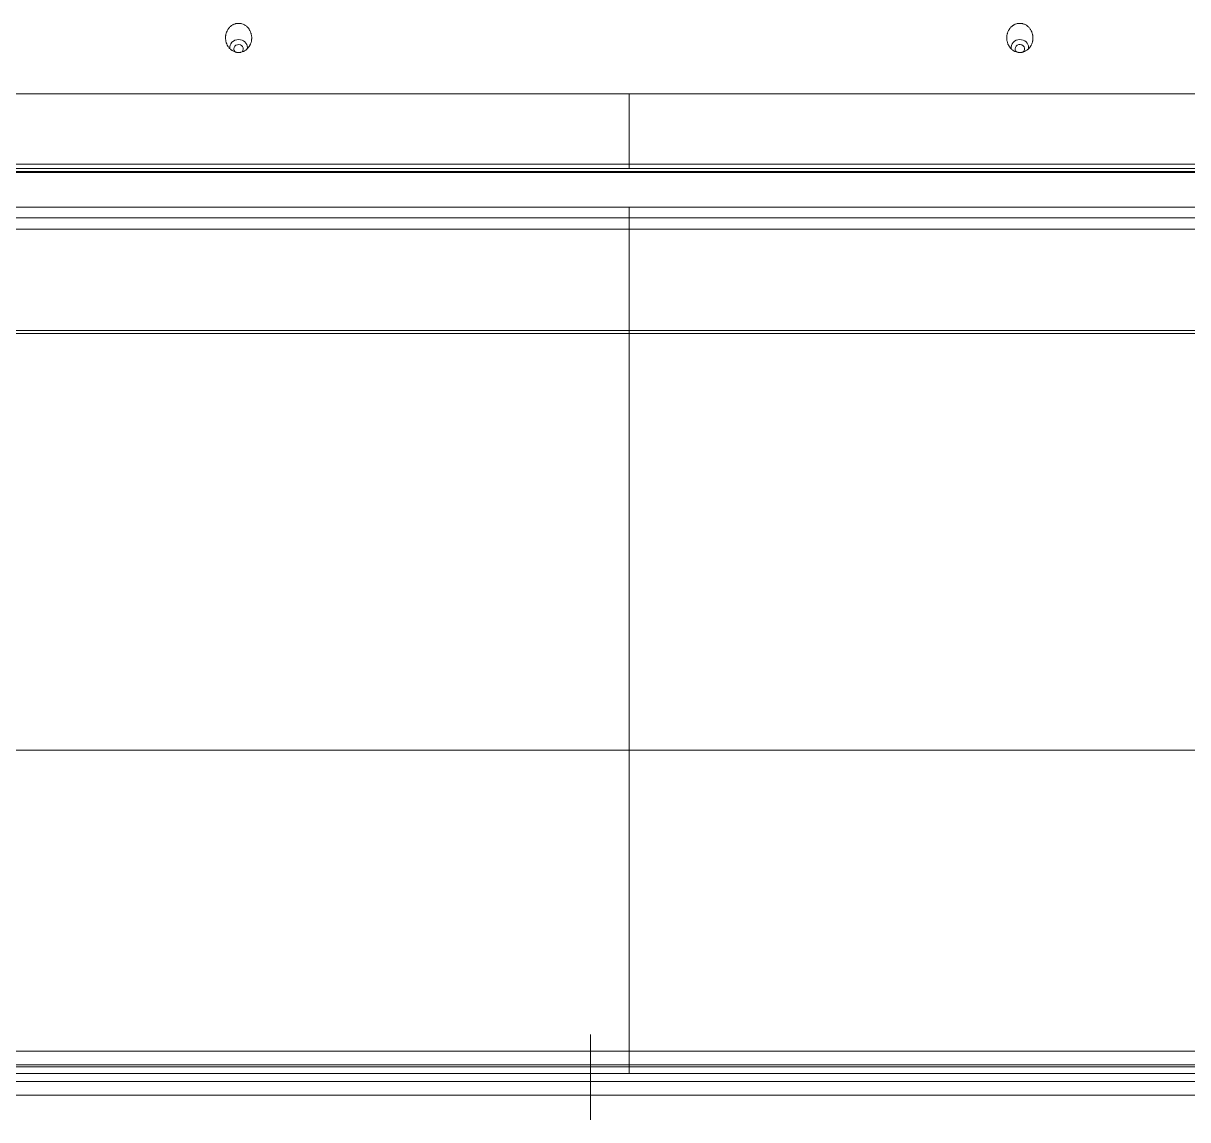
# Model space of a CAD drawing. Header units: millimetres. Extents: x 70151 to 230897, y 35202 to 113211.
# Drawn here: x 174608 to 174693.3, y 71113.1 to 71193.4 of the extents above; entities that cross this region are included whole.
import ezdxf

# ---------------------------------------------------------------- set-up
doc = ezdxf.new("R2010")
doc.units = ezdxf.units.MM
doc.header["$LTSCALE"] = 50
doc.layers.add('2-con', color=2, linetype='Continuous')
doc.layers.add('mark-B', color=2, linetype='Continuous', lineweight=20)

# ---------------------------------------------------------------- blocks, each defined once
blk = doc.blocks.new('무풍1way 일반')
at = {"layer": 'mark-B'}
for p, q in [((2.842, -332.681), (2.842, -337.426)), ((2.842, -337.565), (2.842, -332.932)), ((2.842, -333.079), (2.842, -335.12)), ((2.842, -333.781), (2.842, -333.102)), ((2.842, -333.436), (2.842, -338.928)), ((2.842, -334.618), (2.842, -333.565)), ((2.842, -335.684), (2.842, -333.781)), ((2.842, -333.794), (2.842, -334.367)), ((2.842, -333.927), (2.842, -337.936)), ((2.842, -338.104), (2.842, -334.598)), ((2.842, -335.12), (2.842, -335.732)), ((0, -336.563), (0, -336.061)), ((0, -336.563), (0, -336.061)), ((0, -336.712), (0, -336.563)), ((0, -336.712), (0, -336.563)), ((2.842, -337.426), (2.842, -338.285)), ((2.842, -338.034), (2.842, -337.565)), ((0, -390.265), (0, -390.476)), ((0, -390.265), (0, -390.476)), ((0, -398.738), (0, -399.521)), ((0, -398.738), (0, -399.521)), ((0, -402.051), (0, -402.138)), ((0, -402.344), (0, -402.661)), ((0, -402.661), (0, -407.818))]:
    blk.add_line(p, q, dxfattribs=at)
for centre, major_axis, start_param, end_param in [((-28.618, -411.212), (-0.641, 0), 6.140244, 6.283185), ((-28.618, -411.115), (0.346, 0), 2.274711, 6.283185), ((-28.618, -411.212), (-0.641, 0), 1.570794, 3.322627), ((-28.618, -411.115), (0.346, 0), 0, 0.786376), ((28.618, -411.212), (-0.641, 0), 6.096653, 6.283185), ((28.618, -411.115), (0.346, 0), 2.380343, 6.283185), ((28.618, -411.212), (-0.641, 0), 1.570794, 3.288362), ((28.618, -411.115), (0.346, 0), 0, 0.853236), ((-28.618, -411.212), (-0.641, 0), 0, 1.570794), ((28.618, -411.212), (-0.641, 0), 0, 1.570794)]:
    blk.add_ellipse(centre, major_axis=major_axis, ratio=0.913545, start_param=start_param, end_param=end_param, dxfattribs=at)
for points, degree in [([(-130.583, -334.467), (-43.597, -334.467), (43.388, -334.467), (130.373, -334.467)], 3), ([(-130.671, -335.488), (-0.105, -335.488), (130.461, -335.488)], 2), ([(-449.654, -336.712), (-299.769, -336.712), (-149.885, -336.712), (0, -336.712)], 3), ([(-449.654, -336.712), (-299.769, -336.712), (-149.885, -336.712), (0, -336.712)], 3), ([(0, -336.563), (-42.076, -336.563), (-84.152, -336.563), (-126.228, -336.563)], 3), ([(0, -336.563), (-42.076, -336.563), (-84.152, -336.563), (-126.228, -336.563)], 3), ([(126.233, -336.563), (84.155, -336.563), (42.078, -336.563), (0, -336.563)], 3), ([(126.233, -336.563), (84.155, -336.563), (42.078, -336.563), (0, -336.563)], 3), ([(0, -336.712), (149.885, -336.712), (299.769, -336.712), (449.654, -336.712)], 3), ([(0, -336.712), (149.885, -336.712), (299.769, -336.712), (449.654, -336.712)], 3), ([(0, -359.74), (0, -352.42), (0, -345.051), (0, -337.697)], 3), ([(0, -359.74), (0, -352.42), (0, -345.051), (0, -337.697)], 3), ([(0, -359.74), (0, -369.929), (0, -380.105), (0, -390.265)], 3), ([(0, -359.74), (0, -369.929), (0, -380.105), (0, -390.265)], 3), ([(-425.154, -390.265), (-283.436, -390.265), (-141.718, -390.265), (0, -390.265)], 3), ([(-425.154, -390.265), (-283.436, -390.265), (-141.718, -390.265), (0, -390.265)], 3), ([(0, -390.265), (141.718, -390.265), (283.436, -390.265), (425.154, -390.265)], 3), ([(0, -390.265), (141.718, -390.265), (283.436, -390.265), (425.154, -390.265)], 3), ([(0, -397.903), (0, -390.476)], 1), ([(0, -397.903), (0, -390.476)], 1), ([(0, -397.903), (0, -398.738)], 1), ([(0, -397.903), (0, -398.738)], 1), ([(-426.893, -399.522), (-213.447, -399.517), (0, -399.521)], 2), ([(-426.893, -399.522), (-213.447, -399.517), (0, -399.521)], 2), ([(0, -399.521), (213.447, -399.52), (426.893, -399.523)], 2), ([(0, -399.521), (213.447, -399.52), (426.893, -399.523)], 2), ([(-427.338, -402.344), (-284.892, -402.344), (-142.446, -402.344), (0, -402.344)], 3), ([(0, -402.661), (-142.446, -402.661), (-284.892, -402.661), (-427.338, -402.661)], 3), ([(0, -402.344), (142.446, -402.344), (284.892, -402.344), (427.338, -402.344)], 3), ([(427.338, -402.661), (284.892, -402.661), (142.446, -402.661), (0, -402.661)], 3), ([(0, -407.818), (-145.505, -407.818), (-291.01, -407.818), (-436.515, -407.818)], 3), ([(436.515, -407.818), (291.01, -407.818), (145.505, -407.818), (0, -407.818)], 3)]:
    blk.add_open_spline(points, degree=degree, dxfattribs=at)
for points, knots in [([(-126.22, -336.061), (-125.885, -336.061), (-125.55, -336.061), (-123.877, -336.061), (-122.538, -336.061), (-115.844, -336.061), (-110.488, -336.061), (-83.711, -336.061), (-62.29, -336.061), (-35.371, -336.061), (-29.873, -336.061), (-16.25, -336.061), (-8.125, -336.061), (0, -336.061)], [0, 0, 0, 0, 0.007955, 0.007955, 0.039777, 0.039777, 0.167064, 0.167064, 0.676211, 0.676211, 0.806885, 0.806885, 1, 1, 1, 1]), ([(-126.22, -336.061), (-125.885, -336.061), (-125.55, -336.061), (-123.877, -336.061), (-122.538, -336.061), (-115.844, -336.061), (-110.488, -336.061), (-83.711, -336.061), (-62.29, -336.061), (-35.371, -336.061), (-29.873, -336.061), (-16.25, -336.061), (-8.125, -336.061), (0, -336.061)], [0, 0, 0, 0, 0.007955, 0.007955, 0.039777, 0.039777, 0.167064, 0.167064, 0.676211, 0.676211, 0.806885, 0.806885, 1, 1, 1, 1]), ([(0, -336.061), (0.335, -336.061), (0.669, -336.061), (2.343, -336.061), (3.682, -336.061), (10.376, -336.061), (15.731, -336.061), (42.508, -336.061), (63.93, -336.061), (97.526, -336.061), (109.7, -336.061), (123.325, -336.061), (124.775, -336.061), (126.225, -336.061)], [0, 0, 0, 0, 0.007955, 0.007955, 0.039775, 0.039775, 0.167057, 0.167057, 0.676183, 0.676183, 0.965537, 0.965537, 1, 1, 1, 1]), ([(0, -336.061), (0.335, -336.061), (0.669, -336.061), (2.343, -336.061), (3.682, -336.061), (10.376, -336.061), (15.731, -336.061), (42.508, -336.061), (63.93, -336.061), (97.526, -336.061), (109.7, -336.061), (123.325, -336.061), (124.775, -336.061), (126.225, -336.061)], [0, 0, 0, 0, 0.007955, 0.007955, 0.039775, 0.039775, 0.167057, 0.167057, 0.676183, 0.676183, 0.965537, 0.965537, 1, 1, 1, 1]), ([(0, -337.697), (0, -337.633), (0, -337.569), (0, -337.443), (0, -337.382), (0, -337.264), (0, -337.207), (0, -337.101), (0, -337.051), (0, -336.96), (0, -336.919), (0, -336.847), (0, -336.817), (0, -336.767), (0, -336.747), (0, -336.72), (0, -336.713), (0, -336.712)], [0, 0, 0, 0, 0.125, 0.125, 0.25, 0.25, 0.375, 0.375, 0.5, 0.5, 0.625, 0.625, 0.75, 0.75, 0.875, 0.875, 1, 1, 1, 1]), ([(0, -337.697), (0, -337.633), (0, -337.569), (0, -337.443), (0, -337.382), (0, -337.264), (0, -337.207), (0, -337.101), (0, -337.051), (0, -336.96), (0, -336.919), (0, -336.847), (0, -336.817), (0, -336.767), (0, -336.747), (0, -336.72), (0, -336.713), (0, -336.712)], [0, 0, 0, 0, 0.125, 0.125, 0.25, 0.25, 0.375, 0.375, 0.5, 0.5, 0.625, 0.625, 0.75, 0.75, 0.875, 0.875, 1, 1, 1, 1]), ([(0, -337.697), (-37.515, -337.697), (-112.545, -337.697), (-206.333, -337.697), (-281.363, -337.697), (-337.635, -337.697), (-384.529, -337.697), (-417.354, -337.697), (-435.937, -337.697), (-445.14, -337.697), (-449.654, -337.697)], [0, 0, 0, 0, 0.250292, 0.500585, 0.625731, 0.750877, 0.876023, 0.938597, 0.969883, 1, 1, 1, 1]), ([(0, -337.697), (-37.515, -337.697), (-112.545, -337.697), (-206.333, -337.697), (-281.363, -337.697), (-337.635, -337.697), (-384.529, -337.697), (-417.354, -337.697), (-435.937, -337.697), (-445.14, -337.697), (-449.654, -337.697)], [0, 0, 0, 0, 0.250292, 0.500585, 0.625731, 0.750877, 0.876023, 0.938597, 0.969883, 1, 1, 1, 1]), ([(449.654, -337.697), (445.14, -337.697), (435.937, -337.697), (417.354, -337.697), (384.529, -337.697), (337.635, -337.697), (281.363, -337.697), (206.333, -337.697), (112.545, -337.697), (37.515, -337.697), (0, -337.697)], [0, 0, 0, 0, 0.030117, 0.061403, 0.123977, 0.249123, 0.374269, 0.499415, 0.749708, 1, 1, 1, 1]), ([(449.654, -337.697), (445.14, -337.697), (435.937, -337.697), (417.354, -337.697), (384.529, -337.697), (337.635, -337.697), (281.363, -337.697), (206.333, -337.697), (112.545, -337.697), (37.515, -337.697), (0, -337.697)], [0, 0, 0, 0, 0.030117, 0.061403, 0.123977, 0.249123, 0.374269, 0.499415, 0.749708, 1, 1, 1, 1]), ([(-456.218, -359.742), (-451.465, -359.741), (-441.961, -359.742), (-422.952, -359.741), (-389.686, -359.742), (-342.163, -359.741), (-285.136, -359.742), (-209.1, -359.742), (-114.054, -359.742), (-38.018, -359.742), (0, -359.742)], [0, 0, 0, 0, 0.03125, 0.0625, 0.125, 0.25, 0.375, 0.5, 0.75, 1, 1, 1, 1]), ([(-456.218, -359.742), (-451.465, -359.741), (-441.961, -359.742), (-422.952, -359.741), (-389.686, -359.742), (-342.163, -359.741), (-285.136, -359.742), (-209.1, -359.742), (-114.054, -359.742), (-38.018, -359.742), (0, -359.742)], [0, 0, 0, 0, 0.03125, 0.0625, 0.125, 0.25, 0.375, 0.5, 0.75, 1, 1, 1, 1]), ([(0, -359.742), (38.018, -359.742), (114.054, -359.742), (209.1, -359.742), (285.136, -359.742), (342.163, -359.741), (389.686, -359.742), (422.952, -359.741), (441.961, -359.742), (451.465, -359.741), (456.218, -359.742)], [0, 0, 0, 0, 0.25, 0.5, 0.625, 0.75, 0.875, 0.9375, 0.96875, 1, 1, 1, 1]), ([(0, -359.742), (38.018, -359.742), (114.054, -359.742), (209.1, -359.742), (285.136, -359.742), (342.163, -359.741), (389.686, -359.742), (422.952, -359.741), (441.961, -359.742), (451.465, -359.741), (456.218, -359.742)], [0, 0, 0, 0, 0.25, 0.5, 0.625, 0.75, 0.875, 0.9375, 0.96875, 1, 1, 1, 1]), ([(0, -390.476), (-70.859, -390.476), (-141.718, -390.476), (-248.006, -390.476), (-301.151, -390.476), (-363.152, -390.476), (-394.153, -390.476), (-411.868, -390.476), (-420.725, -390.476), (-425.154, -390.476)], [0, 0, 0, 0, 0.5, 0.5, 0.75, 0.875, 0.9375, 0.96875, 1, 1, 1, 1]), ([(0, -390.476), (-70.859, -390.476), (-141.718, -390.476), (-248.006, -390.476), (-301.151, -390.476), (-363.152, -390.476), (-394.153, -390.476), (-411.868, -390.476), (-420.725, -390.476), (-425.154, -390.476)], [0, 0, 0, 0, 0.5, 0.5, 0.75, 0.875, 0.9375, 0.96875, 1, 1, 1, 1]), ([(425.154, -390.476), (420.725, -390.476), (411.868, -390.476), (394.153, -390.476), (363.152, -390.476), (301.151, -390.476), (177.147, -390.476), (70.859, -390.476), (0, -390.476)], [0, 0, 0, 0, 0.03125, 0.0625, 0.125, 0.25, 0.5, 1, 1, 1, 1]), ([(425.154, -390.476), (420.725, -390.476), (411.868, -390.476), (394.153, -390.476), (363.152, -390.476), (301.151, -390.476), (177.147, -390.476), (70.859, -390.476), (0, -390.476)], [0, 0, 0, 0, 0.03125, 0.0625, 0.125, 0.25, 0.5, 1, 1, 1, 1]), ([(0, -397.903), (-35.56, -397.903), (-106.679, -397.903), (-213.359, -397.903), (-302.258, -397.902), (-364.488, -397.902), (-395.603, -397.901), (-413.382, -397.903), (-422.272, -397.899), (-426.717, -397.903)], [0, 0, 0, 0, 0.25, 0.5, 0.75, 0.875, 0.9375, 0.96875, 1, 1, 1, 1]), ([(0, -397.903), (-35.56, -397.903), (-106.679, -397.903), (-213.359, -397.903), (-302.258, -397.902), (-364.488, -397.902), (-395.603, -397.901), (-413.382, -397.903), (-422.272, -397.899), (-426.717, -397.903)], [0, 0, 0, 0, 0.25, 0.5, 0.75, 0.875, 0.9375, 0.96875, 1, 1, 1, 1]), ([(426.717, -397.903), (422.272, -397.899), (413.382, -397.903), (395.603, -397.901), (364.488, -397.902), (302.258, -397.902), (213.359, -397.903), (106.679, -397.903), (35.56, -397.903), (0, -397.903)], [0, 0, 0, 0, 0.03125, 0.0625, 0.125, 0.25, 0.5, 0.75, 1, 1, 1, 1]), ([(426.717, -397.903), (422.272, -397.899), (413.382, -397.903), (395.603, -397.901), (364.488, -397.902), (302.258, -397.902), (213.359, -397.903), (106.679, -397.903), (35.56, -397.903), (0, -397.903)], [0, 0, 0, 0, 0.03125, 0.0625, 0.125, 0.25, 0.5, 0.75, 1, 1, 1, 1]), ([(-426.893, -398.738), (-422.446, -398.738), (-418, -398.738), (-409.106, -398.738), (-404.659, -398.738), (-391.319, -398.738), (-382.425, -398.738), (-355.744, -398.738), (-302.383, -398.738), (-249.021, -398.738), (-142.298, -398.738), (-71.149, -398.738), (0, -398.738)], [0, 0, 0, 0, 0.03125, 0.03125, 0.0625, 0.0625, 0.125, 0.125, 0.25, 0.5, 0.5, 1, 1, 1, 1]), ([(-426.893, -398.738), (-422.446, -398.738), (-418, -398.738), (-409.106, -398.738), (-404.659, -398.738), (-391.319, -398.738), (-382.425, -398.738), (-355.744, -398.738), (-302.383, -398.738), (-249.021, -398.738), (-142.298, -398.738), (-71.149, -398.738), (0, -398.738)], [0, 0, 0, 0, 0.03125, 0.03125, 0.0625, 0.0625, 0.125, 0.125, 0.25, 0.5, 0.5, 1, 1, 1, 1]), ([(0, -398.738), (71.149, -398.738), (142.298, -398.738), (249.021, -398.738), (284.595, -398.738), (337.957, -398.738), (355.744, -398.738), (382.425, -398.738), (391.319, -398.738), (404.659, -398.738), (409.106, -398.738), (418, -398.738), (422.446, -398.738), (426.893, -398.738)], [0, 0, 0, 0, 0.5, 0.5, 0.75, 0.75, 0.875, 0.875, 0.9375, 0.9375, 0.96875, 0.96875, 1, 1, 1, 1]), ([(0, -398.738), (71.149, -398.738), (142.298, -398.738), (249.021, -398.738), (284.595, -398.738), (337.957, -398.738), (355.744, -398.738), (382.425, -398.738), (391.319, -398.738), (404.659, -398.738), (409.106, -398.738), (418, -398.738), (422.446, -398.738), (426.893, -398.738)], [0, 0, 0, 0, 0.5, 0.5, 0.75, 0.75, 0.875, 0.875, 0.9375, 0.9375, 0.96875, 0.96875, 1, 1, 1, 1]), ([(-426.891, -402.051), (-422.445, -402.051), (-417.998, -402.051), (-409.104, -402.051), (-404.657, -402.051), (-391.317, -402.051), (-382.423, -402.051), (-355.743, -402.051), (-337.956, -402.051), (-284.594, -402.051), (-249.02, -402.051), (-142.297, -402.051), (-71.149, -402.051), (0, -402.051)], [0, 0, 0, 0, 0.03125, 0.03125, 0.0625, 0.0625, 0.125, 0.125, 0.25, 0.25, 0.5, 0.5, 1, 1, 1, 1]), ([(0, -402.138), (-71.148, -402.138), (-142.296, -402.138), (-249.018, -402.138), (-284.592, -402.138), (-337.953, -402.138), (-355.74, -402.138), (-382.421, -402.138), (-391.314, -402.138), (-404.655, -402.138), (-409.101, -402.138), (-417.995, -402.138), (-422.442, -402.138), (-426.888, -402.138)], [0, 0, 0, 0, 0.5, 0.5, 0.75, 0.75, 0.875, 0.875, 0.9375, 0.9375, 0.96875, 0.96875, 1, 1, 1, 1]), ([(0, -402.051), (71.149, -402.051), (142.297, -402.051), (249.02, -402.051), (284.594, -402.051), (337.956, -402.051), (355.743, -402.051), (382.423, -402.051), (391.317, -402.051), (404.657, -402.051), (409.104, -402.051), (417.998, -402.051), (422.445, -402.051), (426.891, -402.051)], [0, 0, 0, 0, 0.5, 0.5, 0.75, 0.75, 0.875, 0.875, 0.9375, 0.9375, 0.96875, 0.96875, 1, 1, 1, 1]), ([(426.888, -402.138), (422.442, -402.138), (417.995, -402.138), (409.101, -402.138), (404.655, -402.138), (391.314, -402.138), (382.421, -402.138), (355.74, -402.138), (337.953, -402.138), (284.592, -402.138), (249.018, -402.138), (142.296, -402.138), (71.148, -402.138), (0, -402.138)], [0, 0, 0, 0, 0.03125, 0.03125, 0.0625, 0.0625, 0.125, 0.125, 0.25, 0.25, 0.5, 0.5, 1, 1, 1, 1]), ([(-27.74, -411.489), (-27.716, -411.552), (-27.697, -411.615), (-27.677, -411.712), (-27.672, -411.744), (-27.666, -411.794), (-27.664, -411.81), (-27.662, -411.843), (-27.661, -411.86), (-27.658, -411.943), (-27.661, -412.009), (-27.674, -412.108), (-27.679, -412.14), (-27.69, -412.189), (-27.694, -412.205), (-27.702, -412.237), (-27.707, -412.253), (-27.732, -412.333), (-27.757, -412.394), (-27.802, -412.481), (-27.819, -412.51), (-27.846, -412.552), (-27.855, -412.566), (-27.874, -412.593), (-27.884, -412.606), (-27.936, -412.672), (-27.981, -412.72), (-28.056, -412.784), (-28.082, -412.804), (-28.123, -412.833), (-28.137, -412.842), (-28.165, -412.859), (-28.18, -412.868), (-28.253, -412.908), (-28.314, -412.933), (-28.409, -412.96), (-28.442, -412.968), (-28.508, -412.979), (-28.541, -412.982), (-28.64, -412.987), (-28.706, -412.983), (-28.789, -412.968), (-28.805, -412.965), (-28.838, -412.957), (-28.854, -412.952), (-28.901, -412.938), (-28.932, -412.927), (-28.993, -412.901), (-29.023, -412.886), (-29.082, -412.853), (-29.11, -412.835), (-29.191, -412.777), (-29.24, -412.733), (-29.332, -412.635), (-29.372, -412.582), (-29.424, -412.497), (-29.44, -412.468), (-29.463, -412.424), (-29.47, -412.408), (-29.483, -412.378), (-29.49, -412.363), (-29.52, -412.285), (-29.539, -412.222), (-29.555, -412.141), (-29.558, -412.124), (-29.564, -412.091), (-29.566, -412.075), (-29.572, -412.025), (-29.574, -411.992), (-29.578, -411.893), (-29.574, -411.827), (-29.563, -411.744), (-29.561, -411.728), (-29.555, -411.695), (-29.552, -411.679), (-29.541, -411.63), (-29.532, -411.598), (-29.503, -411.503), (-29.478, -411.442), (-29.44, -411.369), (-29.432, -411.354), (-29.415, -411.325), (-29.406, -411.311), (-29.379, -411.269), (-29.36, -411.242), (-29.299, -411.163), (-29.254, -411.116), (-29.192, -411.061), (-29.179, -411.051), (-29.152, -411.03), (-29.139, -411.02), (-29.098, -410.991), (-29.07, -410.974), (-28.983, -410.926), (-28.922, -410.9), (-28.842, -410.877), (-28.825, -410.873), (-28.793, -410.865), (-28.777, -410.862), (-28.728, -410.854), (-28.662, -410.847), (-28.595, -410.847), (-28.545, -410.85), (-28.529, -410.852), (-28.495, -410.856), (-28.479, -410.859), (-28.397, -410.874), (-28.334, -410.893), (-28.257, -410.926), (-28.242, -410.933), (-28.212, -410.948), (-28.168, -410.972), (-28.098, -411.017), (-28.046, -411.059), (-28.009, -411.092), (-27.996, -411.104), (-27.973, -411.127), (-27.961, -411.139), (-27.905, -411.2), (-27.865, -411.253), (-27.821, -411.324), (-27.812, -411.339), (-27.796, -411.368), (-27.781, -411.397), (-27.766, -411.428), (-27.753, -411.458), (-27.746, -411.474), (-27.74, -411.489)], [0, 0, 0, 0, 0.03125, 0.03125, 0.046875, 0.046875, 0.054687, 0.054687, 0.0625, 0.0625, 0.09375, 0.09375, 0.109375, 0.109375, 0.117187, 0.117187, 0.125, 0.125, 0.15625, 0.15625, 0.171875, 0.171875, 0.179687, 0.179687, 0.1875, 0.1875, 0.21875, 0.21875, 0.234375, 0.234375, 0.242187, 0.242187, 0.25, 0.25, 0.28125, 0.28125, 0.296875, 0.296875, 0.3125, 0.3125, 0.34375, 0.34375, 0.351562, 0.351562, 0.359375, 0.359375, 0.375, 0.375, 0.390625, 0.390625, 0.40625, 0.40625, 0.4375, 0.4375, 0.46875, 0.46875, 0.484375, 0.484375, 0.492187, 0.492187, 0.5, 0.5, 0.53125, 0.53125, 0.539062, 0.539062, 0.546875, 0.546875, 0.5625, 0.5625, 0.59375, 0.59375, 0.601562, 0.601562, 0.609375, 0.609375, 0.625, 0.625, 0.65625, 0.65625, 0.664062, 0.664062, 0.671875, 0.671875, 0.6875, 0.6875, 0.71875, 0.71875, 0.726562, 0.726562, 0.734375, 0.734375, 0.75, 0.75, 0.78125, 0.78125, 0.789062, 0.789062, 0.796875, 0.796875, 0.8125, 0.828125, 0.828125, 0.835937, 0.835937, 0.84375, 0.84375, 0.875, 0.875, 0.882812, 0.882812, 0.890625, 0.90625, 0.921875, 0.921875, 0.929687, 0.929687, 0.9375, 0.9375, 0.96875, 0.96875, 0.976562, 0.976562, 0.984375, 0.992187, 0.992187, 1, 1, 1, 1]), ([(27.74, -411.489), (27.746, -411.474), (27.753, -411.458), (27.766, -411.428), (27.781, -411.397), (27.796, -411.368), (27.812, -411.339), (27.821, -411.324), (27.865, -411.253), (27.905, -411.2), (27.961, -411.139), (27.973, -411.127), (27.996, -411.104), (28.009, -411.092), (28.046, -411.059), (28.098, -411.017), (28.168, -410.972), (28.212, -410.948), (28.242, -410.933), (28.257, -410.926), (28.334, -410.893), (28.397, -410.874), (28.479, -410.859), (28.495, -410.856), (28.529, -410.852), (28.545, -410.85), (28.595, -410.847), (28.662, -410.847), (28.728, -410.854), (28.777, -410.862), (28.793, -410.865), (28.825, -410.873), (28.842, -410.877), (28.922, -410.9), (28.983, -410.926), (29.07, -410.974), (29.098, -410.991), (29.139, -411.02), (29.152, -411.03), (29.179, -411.051), (29.192, -411.061), (29.254, -411.116), (29.299, -411.163), (29.36, -411.242), (29.379, -411.269), (29.406, -411.311), (29.415, -411.325), (29.432, -411.354), (29.44, -411.369), (29.478, -411.442), (29.503, -411.503), (29.532, -411.598), (29.541, -411.63), (29.552, -411.679), (29.555, -411.695), (29.561, -411.728), (29.563, -411.744), (29.574, -411.827), (29.578, -411.893), (29.574, -411.992), (29.572, -412.025), (29.566, -412.075), (29.564, -412.091), (29.558, -412.124), (29.555, -412.141), (29.539, -412.222), (29.52, -412.285), (29.49, -412.363), (29.483, -412.378), (29.47, -412.408), (29.463, -412.424), (29.44, -412.468), (29.424, -412.497), (29.372, -412.582), (29.332, -412.635), (29.24, -412.733), (29.191, -412.777), (29.11, -412.835), (29.082, -412.853), (29.023, -412.886), (28.993, -412.901), (28.932, -412.927), (28.901, -412.938), (28.854, -412.952), (28.838, -412.957), (28.805, -412.965), (28.789, -412.968), (28.706, -412.983), (28.64, -412.987), (28.541, -412.982), (28.508, -412.979), (28.442, -412.968), (28.409, -412.96), (28.314, -412.933), (28.253, -412.908), (28.18, -412.868), (28.165, -412.859), (28.137, -412.842), (28.123, -412.833), (28.082, -412.804), (28.056, -412.784), (27.981, -412.72), (27.936, -412.672), (27.884, -412.606), (27.874, -412.593), (27.855, -412.566), (27.846, -412.552), (27.819, -412.51), (27.802, -412.481), (27.757, -412.394), (27.732, -412.333), (27.707, -412.253), (27.702, -412.237), (27.694, -412.205), (27.69, -412.189), (27.679, -412.14), (27.674, -412.108), (27.661, -412.009), (27.658, -411.943), (27.661, -411.86), (27.662, -411.843), (27.664, -411.81), (27.666, -411.794), (27.672, -411.744), (27.677, -411.712), (27.697, -411.615), (27.716, -411.552), (27.74, -411.489)], [0, 0, 0, 0, 0.007813, 0.007813, 0.015625, 0.023438, 0.023438, 0.03125, 0.03125, 0.0625, 0.0625, 0.070313, 0.070313, 0.078125, 0.078125, 0.09375, 0.109375, 0.117188, 0.117188, 0.125, 0.125, 0.15625, 0.15625, 0.164063, 0.164063, 0.171875, 0.171875, 0.1875, 0.203125, 0.203125, 0.210938, 0.210938, 0.21875, 0.21875, 0.25, 0.25, 0.265625, 0.265625, 0.273438, 0.273438, 0.28125, 0.28125, 0.3125, 0.3125, 0.328125, 0.328125, 0.335938, 0.335938, 0.34375, 0.34375, 0.375, 0.375, 0.390625, 0.390625, 0.398438, 0.398438, 0.40625, 0.40625, 0.4375, 0.4375, 0.453125, 0.453125, 0.460938, 0.460938, 0.46875, 0.46875, 0.5, 0.5, 0.507813, 0.507813, 0.515625, 0.515625, 0.53125, 0.53125, 0.5625, 0.5625, 0.59375, 0.59375, 0.609375, 0.609375, 0.625, 0.625, 0.640625, 0.640625, 0.648438, 0.648438, 0.65625, 0.65625, 0.6875, 0.6875, 0.703125, 0.703125, 0.71875, 0.71875, 0.75, 0.75, 0.757813, 0.757813, 0.765625, 0.765625, 0.78125, 0.78125, 0.8125, 0.8125, 0.820313, 0.820313, 0.828125, 0.828125, 0.84375, 0.84375, 0.875, 0.875, 0.882813, 0.882813, 0.890625, 0.890625, 0.90625, 0.90625, 0.9375, 0.9375, 0.945313, 0.945313, 0.953125, 0.953125, 0.96875, 0.96875, 1, 1, 1, 1])]:
    blk.add_open_spline(points, degree=3, knots=knots, dxfattribs=at)
blk = doc.blocks.new('dpdjzjs')
at = {"layer": 'mark-B', "rotation": 180}
blk.add_blockref('무풍1way 일반', (174652.415, 90772.437), dxfattribs=at)

msp = doc.modelspace()

# ---------------------------------------------------------------- block references
at = {"layer": '2-con'}
msp.add_blockref('dpdjzjs', (0, -19992.043), dxfattribs=at)

doc.saveas('drawing.dxf')
